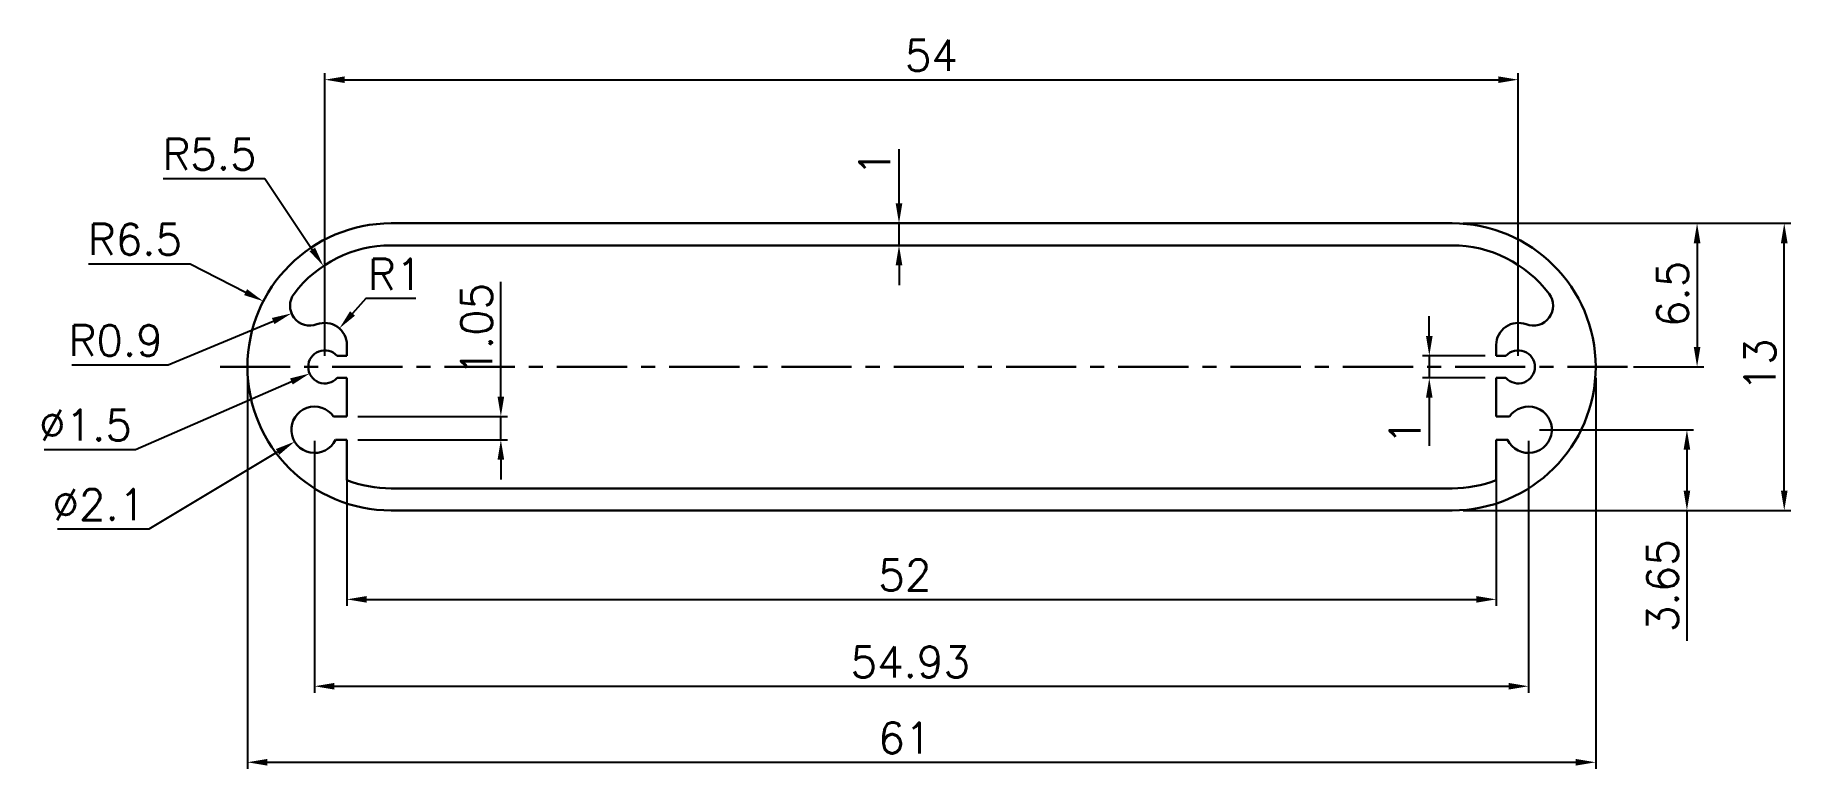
# Model space of a CAD drawing. Header units: millimetres. Extents: x 11070 to 11149.5, y 60.8 to 94.1.
import ezdxf

# ---------------------------------------------------------------- set-up
doc = ezdxf.new("R2010")
doc.units = ezdxf.units.MM
doc.header["$LTSCALE"] = 0.1
doc.linetypes.add('CENTER', pattern=[50.8, 31.75, -6.35, 6.35, -6.35])
doc.layers.get('0').update_dxf_attribs({"lineweight": 25})
doc.layers.add('图层1', color=7, linetype='Continuous', lineweight=20)
doc.layers.add('图层3', color=1, linetype='CENTER')
doc.styles.get("Standard").update_dxf_attribs({"font": 'txt.shx'})
doc.dimstyles.new('比例2-1', dxfattribs={"dimtxt": 1.4, "dimasz": 0.9, "dimexe": 0.3, "dimexo": 0.5, "dimgap": 0.4, "dimtad": 1, "dimdsep": 46, "dimtxsty": 'Standard', "dimcen": 0, "dimclrd": 5, "dimclre": 5, "dimadec": 3, "dimazin": 2, "dimtfac": 1, "dimtmove": 0, "dimatfit": 3, "dimfxl": 0, "dimarcsym": 0})
doc.dimstyles.new('比例2-1$3', dxfattribs={"dimtxt": 1.4, "dimasz": 0.9, "dimexe": 0.3, "dimexo": 0.5, "dimgap": 0.4, "dimtad": 1, "dimtih": 1, "dimtoh": 1, "dimdsep": 46, "dimtxsty": 'Standard', "dimcen": 0, "dimclrd": 5, "dimclre": 5, "dimadec": 3, "dimazin": 2, "dimtfac": 1, "dimtmove": 0, "dimatfit": 3, "dimfxl": 0, "dimarcsym": 0})
doc.dimstyles.new('比例2-1$4', dxfattribs={"dimtxt": 1.4, "dimasz": 0.9, "dimexe": 0.3, "dimexo": 0.5, "dimgap": 0.4, "dimtad": 1, "dimtih": 1, "dimtoh": 1, "dimdsep": 46, "dimtxsty": 'Standard', "dimcen": 0, "dimclrd": 5, "dimclre": 5, "dimadec": 3, "dimazin": 2, "dimtfac": 1, "dimtofl": 0, "dimtmove": 0, "dimatfit": 3, "dimfxl": 0, "dimarcsym": 0})

# ---------------------------------------------------------------- blocks, each defined once
blk = doc.blocks.new('*D13')
at = {"layer": 'Defpoints', "color": 0, "lineweight": 30}
for p in [(11082.68, 76.191), (11137.608, 76.191), (11137.608, 64.581)]:
    blk.add_point(p, dxfattribs=at)
at = {"layer": '图层1', "color": 5, "lineweight": -2}
for p, q in [((11082.68, 75.691), (11082.68, 64.281)), ((11137.608, 75.691), (11137.608, 64.281)), ((11083.58, 64.581), (11136.708, 64.581))]:
    blk.add_line(p, q, dxfattribs=at)
at = {"layer": '图层1', "color": 5, "lineweight": 30}
for points in [[(11083.58, 64.731), (11083.58, 64.431), (11082.68, 64.581)], [(11136.708, 64.731), (11136.708, 64.431), (11137.608, 64.581)]]:
    blk.add_solid(points, dxfattribs=at)
at = {"layer": '图层1', "color": 0, "insert": (11109.636, 65.681), "char_height": 1.4, "attachment_point": 5}
blk.add_mtext('54.93', dxfattribs=at)
blk = doc.blocks.new('*D19')
at = {"layer": 'Defpoints', "color": 0, "lineweight": 30}
for p in [(11079.644, 79.036), (11140.644, 79.036), (11140.644, 61.139)]:
    blk.add_point(p, dxfattribs=at)
at = {"layer": '图层1', "color": 5, "lineweight": -2}
for p, q in [((11079.644, 78.536), (11079.644, 60.839)), ((11140.644, 78.536), (11140.644, 60.839)), ((11080.544, 61.139), (11139.744, 61.139))]:
    blk.add_line(p, q, dxfattribs=at)
at = {"layer": '图层1', "color": 5, "lineweight": 30}
for points in [[(11080.544, 61.289), (11080.544, 60.989), (11079.644, 61.139)], [(11139.744, 61.289), (11139.744, 60.989), (11140.644, 61.139)]]:
    blk.add_solid(points, dxfattribs=at)
at = {"layer": '图层1', "color": 0, "insert": (11109.389, 62.239), "char_height": 1.4, "attachment_point": 5}
blk.add_mtext('61', dxfattribs=at)
blk = doc.blocks.new('*D22')
at = {"layer": 'Defpoints', "color": 0, "lineweight": 30}
for p in [(11109.124, 85.536), (11111.109, 85.536), (11111.109, 84.536)]:
    blk.add_point(p, dxfattribs=at)
at = {"layer": '图层1', "color": 5, "lineweight": -2}
for p, q in [((11109.124, 86.436), (11109.124, 88.897)), ((11110.609, 85.536), (11108.824, 85.536)), ((11109.124, 84.536), (11109.124, 85.536)), ((11110.609, 84.536), (11108.824, 84.536)), ((11109.124, 83.636), (11109.124, 82.736))]:
    blk.add_line(p, q, dxfattribs=at)
at = {"layer": '图层1', "color": 5, "lineweight": 30}
for points in [[(11108.974, 86.436), (11109.274, 86.436), (11109.124, 85.536)], [(11108.974, 83.636), (11109.274, 83.636), (11109.124, 84.536)]]:
    blk.add_solid(points, dxfattribs=at)
at = {"layer": '图层1', "color": 0, "lineweight": 30, "insert": (11108.024, 88.264), "char_height": 1.4, "attachment_point": 5, "rotation": 90}
blk.add_mtext('1', dxfattribs=at)
blk = doc.blocks.new('*D23')
at = {"layer": 'Defpoints', "color": 0, "lineweight": 30}
for p in [(11134.144, 85.536), (11141.854, 79.036), (11145.232, 79.036)]:
    blk.add_point(p, dxfattribs=at)
at = {"layer": '图层1', "color": 5, "lineweight": -2}
for p, q in [((11134.644, 85.536), (11145.532, 85.536)), ((11145.232, 84.636), (11145.232, 79.936)), ((11142.354, 79.036), (11145.532, 79.036))]:
    blk.add_line(p, q, dxfattribs=at)
at = {"layer": '图层1', "color": 5, "lineweight": 30}
for points in [[(11145.082, 84.636), (11145.382, 84.636), (11145.232, 85.536)], [(11145.082, 79.936), (11145.382, 79.936), (11145.232, 79.036)]]:
    blk.add_solid(points, dxfattribs=at)
at = {"layer": '图层1', "color": 0, "lineweight": 30, "insert": (11144.132, 82.342), "char_height": 1.4, "attachment_point": 5, "rotation": 90}
blk.add_mtext('6.5', dxfattribs=at)
blk = doc.blocks.new('*D25')
at = {"layer": 'Defpoints', "color": 0, "lineweight": 30}
for p in [(11134.144, 85.536), (11149.176, 85.536), (11134.144, 72.536)]:
    blk.add_point(p, dxfattribs=at)
at = {"layer": '图层1', "color": 5, "lineweight": -2}
for p, q in [((11134.644, 85.536), (11149.476, 85.536)), ((11149.176, 73.436), (11149.176, 84.636)), ((11134.644, 72.536), (11149.476, 72.536))]:
    blk.add_line(p, q, dxfattribs=at)
at = {"layer": '图层1', "color": 5, "lineweight": 30}
for points in [[(11149.026, 84.636), (11149.326, 84.636), (11149.176, 85.536)], [(11149.026, 73.436), (11149.326, 73.436), (11149.176, 72.536)]]:
    blk.add_solid(points, dxfattribs=at)
at = {"layer": '图层1', "color": 0, "lineweight": 30, "insert": (11148.076, 79.125), "char_height": 1.4, "attachment_point": 5, "rotation": 90}
blk.add_mtext('13', dxfattribs=at)
blk = doc.blocks.new('*D26')
at = {"layer": 'Defpoints', "color": 0, "lineweight": 30}
for p in [(11137.144, 92.036), (11083.144, 79.036), (11137.144, 79.036)]:
    blk.add_point(p, dxfattribs=at)
at = {"layer": '图层1', "color": 5, "lineweight": -2}
for p, q in [((11083.144, 79.536), (11083.144, 92.336)), ((11137.144, 79.536), (11137.144, 92.336)), ((11084.044, 92.036), (11136.244, 92.036))]:
    blk.add_line(p, q, dxfattribs=at)
at = {"layer": '图层1', "color": 5, "lineweight": 30}
for points in [[(11084.044, 92.186), (11084.044, 91.886), (11083.144, 92.036)], [(11136.244, 92.186), (11136.244, 91.886), (11137.144, 92.036)]]:
    blk.add_solid(points, dxfattribs=at)
at = {"layer": '图层1', "color": 0, "lineweight": 30, "insert": (11110.59, 93.136), "char_height": 1.4, "attachment_point": 5}
blk.add_mtext('54', dxfattribs=at)
blk = doc.blocks.new('*D27')
at = {"layer": 'Defpoints', "color": 0, "lineweight": 30}
for p in [(11080.363, 82.007), (11086.144, 79.036)]:
    blk.add_point(p, dxfattribs=at)
at = {"layer": '图层1', "color": 5, "lineweight": -2}
for p, q in [((11072.458, 83.706), (11077.058, 83.706)), ((11077.058, 83.706), (11079.562, 82.419))]:
    blk.add_line(p, q, dxfattribs=at)
at = {"layer": '图层1', "color": 5, "lineweight": 30}
blk.add_solid([(11079.631, 82.552), (11079.494, 82.285), (11080.363, 82.007)], dxfattribs=at)
at = {"layer": '图层1', "color": 0, "lineweight": 30, "insert": (11074.558, 84.806), "char_height": 1.4, "attachment_point": 5}
blk.add_mtext('R6.5', dxfattribs=at)
blk = doc.blocks.new('*D28')
at = {"layer": 'Defpoints', "color": 0, "lineweight": 30}
for p in [(11083.081, 83.604), (11086.144, 79.036)]:
    blk.add_point(p, dxfattribs=at)
at = {"layer": '图层1', "color": 5, "lineweight": -2}
for p, q in [((11075.83, 87.559), (11080.43, 87.559)), ((11080.43, 87.559), (11082.58, 84.352))]:
    blk.add_line(p, q, dxfattribs=at)
at = {"layer": '图层1', "color": 5, "lineweight": 30}
blk.add_solid([(11082.705, 84.435), (11082.455, 84.268), (11083.081, 83.604)], dxfattribs=at)
at = {"layer": '图层1', "color": 0, "lineweight": 30, "insert": (11077.93, 88.659), "char_height": 1.4, "attachment_point": 5}
blk.add_mtext('R5.5', dxfattribs=at)
blk = doc.blocks.new('*D29')
at = {"layer": 'Defpoints', "color": 0, "lineweight": 30}
for p in [(11081.641, 81.459), (11082.471, 81.805)]:
    blk.add_point(p, dxfattribs=at)
at = {"layer": '图层1', "color": 5, "lineweight": -2}
for p, q in [((11076.065, 79.132), (11080.81, 81.112)), ((11071.698, 79.132), (11076.065, 79.132))]:
    blk.add_line(p, q, dxfattribs=at)
at = {"layer": '图层1', "color": 5, "lineweight": 30}
blk.add_solid([(11080.752, 81.251), (11080.868, 80.974), (11081.641, 81.459)], dxfattribs=at)
at = {"layer": '图层1', "color": 0, "lineweight": 30, "insert": (11073.682, 80.232), "char_height": 1.4, "attachment_point": 5}
blk.add_mtext('R0.9', dxfattribs=at)
blk = doc.blocks.new('*D30')
at = {"layer": 'Defpoints', "color": 0, "lineweight": 30}
for p in [(11083.805, 80.779), (11083.144, 80.029)]:
    blk.add_point(p, dxfattribs=at)
at = {"layer": '图层1', "color": 5, "lineweight": -2}
for p, q in [((11084.994, 82.13), (11084.4, 81.455)), ((11087.261, 82.13), (11084.994, 82.13))]:
    blk.add_line(p, q, dxfattribs=at)
at = {"layer": '图层1', "color": 5, "lineweight": 30}
blk.add_solid([(11084.287, 81.554), (11084.512, 81.356), (11083.805, 80.779)], dxfattribs=at)
at = {"layer": '图层1', "color": 0, "lineweight": 30, "insert": (11086.328, 83.23), "char_height": 1.4, "attachment_point": 5}
blk.add_mtext('R1', dxfattribs=at)
blk = doc.blocks.new('*D32')
at = {"layer": 'Defpoints', "color": 0, "lineweight": 30}
for p in [(11082.457, 78.736), (11083.831, 79.336)]:
    blk.add_point(p, dxfattribs=at)
at = {"layer": '图层1', "color": 5, "lineweight": -2}
for p, q in [((11074.585, 75.297), (11081.632, 78.376)), ((11070.452, 75.297), (11074.585, 75.297))]:
    blk.add_line(p, q, dxfattribs=at)
at = {"layer": '图层1', "color": 5, "lineweight": 30}
blk.add_solid([(11081.572, 78.513), (11081.692, 78.238), (11082.457, 78.736)], dxfattribs=at)
at = {"layer": '图层1', "color": 0, "lineweight": 30, "insert": (11072.319, 76.397), "char_height": 1.4, "attachment_point": 5}
blk.add_mtext('∅1.5', dxfattribs=at)
blk = doc.blocks.new('*D33')
at = {"layer": 'Defpoints', "color": 0, "lineweight": 30}
for p in [(11083.58, 76.73), (11081.779, 75.651)]:
    blk.add_point(p, dxfattribs=at)
at = {"layer": '图层1', "color": 5, "lineweight": -2}
for p, q in [((11075.191, 71.703), (11081.007, 75.189)), ((11071.058, 71.703), (11075.191, 71.703))]:
    blk.add_line(p, q, dxfattribs=at)
at = {"layer": '图层1', "color": 5, "lineweight": 30}
blk.add_solid([(11080.93, 75.317), (11081.085, 75.06), (11081.779, 75.651)], dxfattribs=at)
at = {"layer": '图层1', "color": 0, "lineweight": 30, "insert": (11072.924, 72.803), "char_height": 1.4, "attachment_point": 5}
blk.add_mtext('∅2.1', dxfattribs=at)
blk = doc.blocks.new('*D34')
at = {"layer": 'Defpoints', "color": 0, "lineweight": 30}
for p in [(11084.144, 74.824), (11136.144, 74.824), (11136.144, 68.514)]:
    blk.add_point(p, dxfattribs=at)
at = {"layer": '图层1', "color": 5, "lineweight": -2}
for p, q in [((11084.144, 74.324), (11084.144, 68.214)), ((11136.144, 74.324), (11136.144, 68.214)), ((11085.044, 68.514), (11135.244, 68.514))]:
    blk.add_line(p, q, dxfattribs=at)
at = {"layer": '图层1', "color": 5, "lineweight": 30}
for points in [[(11085.044, 68.664), (11085.044, 68.364), (11084.144, 68.514)], [(11135.244, 68.664), (11135.244, 68.364), (11136.144, 68.514)]]:
    blk.add_solid(points, dxfattribs=at)
at = {"layer": '图层1', "color": 0, "lineweight": 30, "insert": (11109.389, 69.614), "char_height": 1.4, "attachment_point": 5}
blk.add_mtext('52', dxfattribs=at)
blk = doc.blocks.new('*D35')
at = {"layer": 'Defpoints', "color": 0, "lineweight": 30}
for p in [(11084.144, 76.786), (11091.11, 76.786), (11084.144, 75.736)]:
    blk.add_point(p, dxfattribs=at)
at = {"layer": '图层1', "color": 5, "lineweight": -2}
for p, q in [((11091.11, 77.686), (11091.11, 82.886)), ((11084.644, 76.786), (11091.41, 76.786)), ((11091.11, 75.736), (11091.11, 76.786)), ((11084.644, 75.736), (11091.41, 75.736)), ((11091.11, 74.836), (11091.11, 73.936))]:
    blk.add_line(p, q, dxfattribs=at)
at = {"layer": '图层1', "color": 5, "lineweight": 30}
for points in [[(11090.96, 77.686), (11091.26, 77.686), (11091.11, 76.786)], [(11090.96, 74.836), (11091.26, 74.836), (11091.11, 75.736)]]:
    blk.add_solid(points, dxfattribs=at)
at = {"layer": '图层1', "color": 0, "lineweight": 30, "insert": (11090.01, 80.736), "char_height": 1.4, "attachment_point": 5, "rotation": 90}
blk.add_mtext('1.05', dxfattribs=at)
blk = doc.blocks.new('*D36')
at = {"layer": 'Defpoints', "color": 0, "lineweight": 30}
for p in [(11136.144, 79.536), (11133.116, 78.536), (11136.144, 78.536)]:
    blk.add_point(p, dxfattribs=at)
at = {"layer": '图层1', "color": 5, "lineweight": -2}
for p, q in [((11133.116, 80.436), (11133.116, 81.336)), ((11135.644, 79.536), (11132.816, 79.536)), ((11133.116, 79.536), (11133.116, 78.536)), ((11135.644, 78.536), (11132.816, 78.536)), ((11133.116, 77.636), (11133.116, 75.469))]:
    blk.add_line(p, q, dxfattribs=at)
at = {"layer": '图层1', "color": 5, "lineweight": 30}
for points in [[(11132.966, 80.436), (11133.266, 80.436), (11133.116, 79.536)], [(11132.966, 77.636), (11133.266, 77.636), (11133.116, 78.536)]]:
    blk.add_solid(points, dxfattribs=at)
at = {"layer": '图层1', "color": 0, "lineweight": 30, "insert": (11132.016, 76.103), "char_height": 1.4, "attachment_point": 5, "rotation": 90}
blk.add_mtext('1', dxfattribs=at)
blk = doc.blocks.new('*D37')
at = {"layer": 'Defpoints', "color": 0, "lineweight": 30}
for p in [(11137.608, 76.191), (11144.772, 76.191), (11134.144, 72.536)]:
    blk.add_point(p, dxfattribs=at)
at = {"layer": '图层1', "color": 5, "lineweight": -2}
for p, q in [((11138.108, 76.191), (11145.072, 76.191)), ((11144.772, 75.291), (11144.772, 73.436)), ((11134.644, 72.536), (11145.072, 72.536)), ((11144.772, 72.536), (11144.772, 66.636))]:
    blk.add_line(p, q, dxfattribs=at)
at = {"layer": '图层1', "color": 5, "lineweight": 30}
for points in [[(11144.622, 75.291), (11144.922, 75.291), (11144.772, 76.191)], [(11144.622, 73.436), (11144.922, 73.436), (11144.772, 72.536)]]:
    blk.add_solid(points, dxfattribs=at)
at = {"layer": '图层1', "color": 0, "lineweight": 30, "insert": (11143.672, 69.136), "char_height": 1.4, "attachment_point": 5, "rotation": 90}
blk.add_mtext('3.65', dxfattribs=at)

msp = doc.modelspace()

# ---------------------------------------------------------------- linework, layer by layer
at = {"lineweight": 30}
for p, q in [((11110.144, 85.536), (11086.144, 85.536)), ((11110.144, 85.536), (11134.144, 85.536)), ((11110.144, 84.536), (11086.144, 84.536)), ((11110.144, 84.536), (11134.144, 84.536)), ((11083.703, 79.536), (11084.144, 79.536)), ((11084.144, 79.536), (11084.144, 80.029)), ((11136.144, 79.536), (11136.144, 80.029)), ((11136.144, 79.536), (11136.585, 79.536)), ((11083.703, 78.536), (11084.144, 78.536)), ((11084.144, 76.786), (11084.144, 78.536)), ((11136.144, 76.786), (11136.144, 78.536)), ((11136.144, 78.536), (11136.585, 78.536)), ((11084.144, 76.786), (11083.544, 76.786)), ((11136.144, 76.786), (11136.744, 76.786)), ((11084.144, 75.736), (11083.626, 75.736)), ((11084.144, 73.913), (11084.144, 75.736)), ((11136.144, 75.736), (11136.663, 75.736)), ((11136.144, 73.913), (11136.144, 75.736)), ((11086.144, 73.536), (11110.144, 73.536)), ((11134.144, 73.536), (11110.144, 73.536)), ((11086.144, 72.536), (11110.144, 72.536)), ((11134.144, 72.536), (11110.144, 72.536))]:
    msp.add_line(p, q, dxfattribs=at)
for centre, radius, start, end in [((11086.144, 79.036), 6.5, 90, 270), ((11134.144, 79.036), 6.5, 270, 90), ((11086.144, 79.036), 5.5, 90, 142.98331), ((11134.144, 79.036), 5.5, 37.01669, 90), ((11082.471, 81.805), 0.9, 142.98331, 290.74238), ((11137.817, 81.805), 0.9, 249.25762, 37.01669), ((11083.144, 80.029), 1, 0, 110.74238), ((11137.144, 80.029), 1, 69.25762, 180), ((11083.144, 79.036), 0.75, 41.81031, 318.18969), ((11137.144, 79.036), 0.75, 221.81031, 138.18969), ((11082.68, 76.191), 1.05, 34.554, 334.32382), ((11137.608, 76.191), 1.05, 205.67618, 145.446), ((11086.144, 79.036), 5.5, 248.67631, 270), ((11134.144, 79.036), 5.5, 270, 291.32369)]:
    msp.add_arc(centre, radius, start, end, dxfattribs=at)
at = {"layer": '图层3', "lineweight": 30}
msp.add_line((11078.405, 79.036), (11142.077, 79.036), dxfattribs=at)

# ---------------------------------------------------------------- dimensions: what is measured, and where the dimension line sits
at = {"layer": '图层1', "lineweight": 30}
for base, p1, p2, picture, middle in [((11137.144, 92.036), (11083.144, 79.036), (11137.144, 79.036), '*D26', (11110.59, 92.036)), ((11136.144, 68.514), (11084.144, 74.824), (11136.144, 74.824), '*D34', (11109.389, 68.514))]:
    dim = msp.add_linear_dim(base=base, p1=p1, p2=p2, dimstyle='比例2-1', dxfattribs=at)
    dim.commit()
    dim.dimension.update_dxf_attribs({"geometry": picture, "text_midpoint": middle, "dimtype": 160})
for center, mpoint, picture, middle in [((11086.144, 79.036), (11083.081, 83.604), '*D28', (11077.93, 87.559)), ((11086.144, 79.036), (11080.363, 82.007), '*D27', (11074.558, 83.706)), ((11082.471, 81.805), (11081.641, 81.459), '*D29', (11073.682, 79.132))]:
    dim = msp.add_radius_dim(center=center, mpoint=mpoint, dimstyle='比例2-1$4', dxfattribs=at)
    dim.commit()
    dim.dimension.update_dxf_attribs({"geometry": picture, "text_midpoint": middle, "dimtype": 164})
for base, p1, p2, picture, middle in [((11109.124, 85.536), (11111.109, 84.536), (11111.109, 85.536), '*D22', (11109.124, 88.264)), ((11145.232, 79.036), (11134.144, 85.536), (11141.854, 79.036), '*D23', (11145.232, 82.342)), ((11149.176, 85.536), (11134.144, 72.536), (11134.144, 85.536), '*D25', (11149.176, 79.125)), ((11091.11, 76.786), (11084.144, 75.736), (11084.144, 76.786), '*D35', (11091.11, 80.736)), ((11133.116, 78.536), (11136.144, 79.536), (11136.144, 78.536), '*D36', (11133.116, 76.103)), ((11144.7721, 76.1908), (11134.1441, 72.5361), (11137.6084, 76.1908), '*D37', (11144.7721, 69.1361))]:
    dim = msp.add_linear_dim(base=base, p1=p1, p2=p2, angle=90, dimstyle='比例2-1', dxfattribs=at)
    dim.commit()
    dim.dimension.update_dxf_attribs({"geometry": picture, "text_midpoint": middle, "dimtype": 160})
dim = msp.add_radius_dim(center=(11083.144, 80.029), mpoint=(11083.805, 80.779), dimstyle='比例2-1$4', dxfattribs=at)
dim.commit()
dim.dimension.update_dxf_attribs({"geometry": '*D30', "text_midpoint": (11086.328, 82.13)})
for p1, p2, picture, middle in [((11083.831, 79.336), (11082.457, 78.736), '*D32', (11072.319, 75.297)), ((11083.58, 76.73), (11081.779, 75.651), '*D33', (11072.924, 71.703))]:
    dim = msp.add_diameter_dim_2p(p1=p1, p2=p2, dimstyle='比例2-1$3', override={"dimtofl": 0}, dxfattribs=at)
    dim.commit()
    dim.dimension.update_dxf_attribs({"geometry": picture, "text_midpoint": middle, "dimtype": 163})
at = {"layer": '图层1'}
dim = msp.add_linear_dim(base=(11140.644, 61.139), p1=(11079.644, 79.036), p2=(11140.644, 79.036), angle=0, dimstyle='比例2-1', dxfattribs=at)
dim.commit()
dim.dimension.update_dxf_attribs({"geometry": '*D19', "text_midpoint": (11109.389, 61.139), "dimtype": 161})
dim = msp.add_linear_dim(base=(11137.608, 64.581), p1=(11082.68, 76.191), p2=(11137.608, 76.191), dimstyle='比例2-1', dxfattribs=at)
dim.commit()
dim.dimension.update_dxf_attribs({"geometry": '*D13', "text_midpoint": (11109.636, 64.581), "dimtype": 160})

doc.saveas('drawing.dxf')
